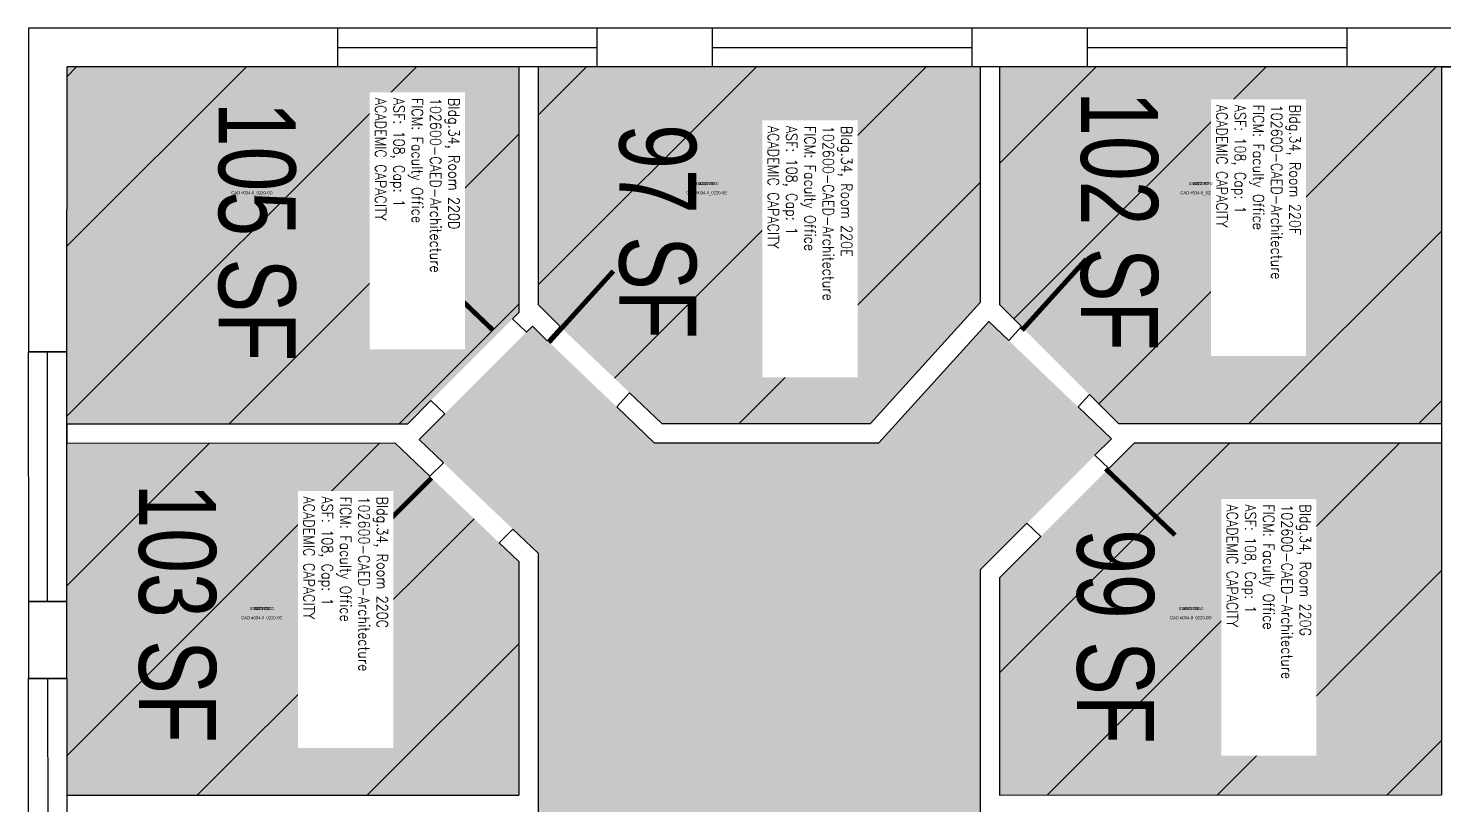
# Model space of a CAD drawing. Header units: inches. Extents: x -334 to 3612, y -24 to 2633.
# Drawn here: x -298.1 to 143.7, y 1077.5 to 1320 of the extents above; entities that cross this region are included whole.
import ezdxf
from ezdxf.enums import TextEntityAlignment as Align

# ---------------------------------------------------------------- set-up
doc = ezdxf.new("R2010")
doc.units = ezdxf.units.IN
doc.header["$LTSCALE"] = 10
doc.header["$MEASUREMENT"] = 0
for name, color, linetype in [('A-DOOR', 2, 'CONTINUOUS'), ('A-GLAZ', 1, 'CONTINUOUS'), ('A-GLAZ-SILL', 2, 'CONTINUOUS'), ('A-IDEN-CNUM', 7, 'CONTINUOUS'), ('A-IDEN-RNUM', 7, 'CONTINUOUS'), ('A-IDEN-SNUM', 4, 'CONTINUOUS'), ('A-IDEN-VNUM', 4, 'CONTINUOUS'), ('A-WALL', 5, 'CONTINUOUS'), ('AREA-TEXT', 3, 'CONTINUOUS'), ('Rooms-Capacity', 4, 'CONTINUOUS'), ('Rooms-Category-Color', 7, 'CONTINUOUS'), ('Rooms-College-Color', 7, 'CONTINUOUS'), ('Rooms-Department-Color', 7, 'CONTINUOUS'), ('Rooms-Division-Color', 7, 'CONTINUOUS'), ('Rooms-Information', 7, 'CONTINUOUS')]:
    doc.layers.add(name, color=color, linetype=linetype)
doc.styles.add('AREA', font='arial.ttf', dxfattribs={"width": 0.75, "height": 24})
doc.styles.add('ROOMSNUMBER', font='txt', dxfattribs={"height": 0.03})
doc.styles.add('ROOMVNUMBER', font='simplex.shx', dxfattribs={"width": 0.85})

msp = doc.modelspace()

# ---------------------------------------------------------------- hatches: boundary and pattern name
at = {"layer": 'Rooms-Capacity'}
h = msp.add_hatch(dxfattribs=at)
h.set_pattern_fill('ANSI31', color=256, scale=300, style=0)
h.paths.add_polyline_path([(-145, 1308), (-201.5, 1308), (-286, 1308), (-286.06, 1218.99), (-286.05, 1196.49), (-179.68, 1196.51), (-145, 1231.19)])
h = msp.add_hatch(dxfattribs=at)
h.set_pattern_fill('ANSI31', color=256, scale=300, style=0)
h.paths.add_polyline_path([(-1, 1308), (-3.5, 1308), (-84.5, 1308), (-120.5, 1308), (-139, 1308), (-139, 1233.75), (-131.93, 1226.68), (-110.29, 1206.08), (-100.31, 1196.53), (-35.26, 1196.54), (-1, 1234.4)])
h = msp.add_hatch(dxfattribs=at)
h.set_pattern_fill('ANSI31', color=256, scale=300, style=0)
h.paths.add_polyline_path([(143, 1308), (5, 1308), (5, 1233.75), (11.86, 1226.89), (33.1, 1205.65), (42.19, 1196.56), (143, 1196.58)])
h = msp.add_hatch(dxfattribs=at)
h.set_pattern_fill('ANSI31', color=256, scale=300, style=0)
h.paths.add_polyline_path([(-145, 1153.48), (-151.12, 1159.34), (-172.79, 1180.09), (-183.67, 1190.51), (-286.05, 1190.49), (-286.04, 1140.99), (-286.03, 1116.99), (-286.02, 1080.49), (-145, 1080.52)])
h = msp.add_hatch(dxfattribs=at)
h.set_pattern_fill('ANSI31', color=256, scale=300, style=0)
h.paths.add_polyline_path([(143, 1190.58), (47.17, 1190.56), (39.14, 1182.54), (17.93, 1161.32), (5, 1148.39), (5, 1080.55), (143, 1080.58)])
at = {"layer": 'Rooms-Category-Color', "true_color": 0xfa9ba3}
for points in [[(-145, 1308), (-201.5, 1308), (-286, 1308), (-286.06, 1218.99), (-286.05, 1196.49), (-179.68, 1196.51), (-145, 1231.19)], [(-1, 1308), (-3.5, 1308), (-84.5, 1308), (-120.5, 1308), (-139, 1308), (-139, 1233.75), (-131.93, 1226.68), (-110.29, 1206.08), (-100.31, 1196.53), (-35.26, 1196.54), (-1, 1234.4)], [(143, 1308), (5, 1308), (5, 1233.75), (11.86, 1226.89), (33.1, 1205.65), (42.19, 1196.56), (143, 1196.58)], [(-1, 1150.88), (13.59, 1165.47), (34.81, 1186.69), (39.94, 1191.81), (1.69, 1228.43), (-32.6, 1190.54), (-102.72, 1190.53), (-136.11, 1222.5), (-136.17, 1222.44), (-140.72, 1226.99), (-176.12, 1191.58), (-168.55, 1184.34), (-139, 1156.04), (-139, 1008.52), (-139, 972.52), (-139, 950.52), (-139, 914.52), (-139, 847.02), (-100, 847.03), (-64, 847.04), (-1, 847.05), (-1, 920.52), (-1, 950.52), (-1, 972.52), (-1, 1002.52)], [(-145, 1153.48), (-151.12, 1159.34), (-172.79, 1180.09), (-183.67, 1190.51), (-286.05, 1190.49), (-286.04, 1140.99), (-286.03, 1116.99), (-286.02, 1080.49), (-145, 1080.52)], [(143, 1190.58), (47.17, 1190.56), (39.14, 1182.54), (17.93, 1161.32), (5, 1148.39), (5, 1080.55), (143, 1080.58)]]:
    msp.add_hatch(color=241, dxfattribs=at).paths.add_polyline_path(points)
at = {"layer": 'Rooms-College-Color', "true_color": 0xe3f498}
for points in [[(-145, 1308), (-201.5, 1308), (-286, 1308), (-286.06, 1218.99), (-286.05, 1196.49), (-179.68, 1196.51), (-145, 1231.19)], [(-1, 1308), (-3.5, 1308), (-84.5, 1308), (-120.5, 1308), (-139, 1308), (-139, 1233.75), (-131.93, 1226.68), (-110.29, 1206.08), (-100.31, 1196.53), (-35.26, 1196.54), (-1, 1234.4)], [(143, 1308), (5, 1308), (5, 1233.75), (11.86, 1226.89), (33.1, 1205.65), (42.19, 1196.56), (143, 1196.58)], [(-1, 1150.88), (13.59, 1165.47), (34.81, 1186.69), (39.94, 1191.81), (1.69, 1228.43), (-32.6, 1190.54), (-102.72, 1190.53), (-136.11, 1222.5), (-136.17, 1222.44), (-140.72, 1226.99), (-176.12, 1191.58), (-168.55, 1184.34), (-139, 1156.04), (-139, 1008.52), (-139, 972.52), (-139, 950.52), (-139, 914.52), (-139, 847.02), (-100, 847.03), (-64, 847.04), (-1, 847.05), (-1, 920.52), (-1, 950.52), (-1, 972.52), (-1, 1002.52)], [(-145, 1153.48), (-151.12, 1159.34), (-172.79, 1180.09), (-183.67, 1190.51), (-286.05, 1190.49), (-286.04, 1140.99), (-286.03, 1116.99), (-286.02, 1080.49), (-145, 1080.52)], [(143, 1190.58), (47.17, 1190.56), (39.14, 1182.54), (17.93, 1161.32), (5, 1148.39), (5, 1080.55), (143, 1080.58)]]:
    msp.add_hatch(color=61, dxfattribs=at).paths.add_polyline_path(points)
at = {"layer": 'Rooms-Department-Color', "true_color": 0xe3f498}
for points in [[(-145, 1308), (-201.5, 1308), (-286, 1308), (-286.06, 1218.99), (-286.05, 1196.49), (-179.68, 1196.51), (-145, 1231.19)], [(-1, 1308), (-3.5, 1308), (-84.5, 1308), (-120.5, 1308), (-139, 1308), (-139, 1233.75), (-131.93, 1226.68), (-110.29, 1206.08), (-100.31, 1196.53), (-35.26, 1196.54), (-1, 1234.4)], [(143, 1308), (5, 1308), (5, 1233.75), (11.86, 1226.89), (33.1, 1205.65), (42.19, 1196.56), (143, 1196.58)], [(-1, 1150.88), (13.59, 1165.47), (34.81, 1186.69), (39.94, 1191.81), (1.69, 1228.43), (-32.6, 1190.54), (-102.72, 1190.53), (-136.11, 1222.5), (-136.17, 1222.44), (-140.72, 1226.99), (-176.12, 1191.58), (-168.55, 1184.34), (-139, 1156.04), (-139, 1008.52), (-139, 972.52), (-139, 950.52), (-139, 914.52), (-139, 847.02), (-100, 847.03), (-64, 847.04), (-1, 847.05), (-1, 920.52), (-1, 950.52), (-1, 972.52), (-1, 1002.52)], [(-145, 1153.48), (-151.12, 1159.34), (-172.79, 1180.09), (-183.67, 1190.51), (-286.05, 1190.49), (-286.04, 1140.99), (-286.03, 1116.99), (-286.02, 1080.49), (-145, 1080.52)], [(143, 1190.58), (47.17, 1190.56), (39.14, 1182.54), (17.93, 1161.32), (5, 1148.39), (5, 1080.55), (143, 1080.58)]]:
    msp.add_hatch(color=61, dxfattribs=at).paths.add_polyline_path(points)
at = {"layer": 'Rooms-Division-Color', "true_color": 0xe3f498}
for points in [[(-145, 1308), (-201.5, 1308), (-286, 1308), (-286.06, 1218.99), (-286.05, 1196.49), (-179.68, 1196.51), (-145, 1231.19)], [(-1, 1308), (-3.5, 1308), (-84.5, 1308), (-120.5, 1308), (-139, 1308), (-139, 1233.75), (-131.93, 1226.68), (-110.29, 1206.08), (-100.31, 1196.53), (-35.26, 1196.54), (-1, 1234.4)], [(143, 1308), (5, 1308), (5, 1233.75), (11.86, 1226.89), (33.1, 1205.65), (42.19, 1196.56), (143, 1196.58)], [(-1, 1150.88), (13.59, 1165.47), (34.81, 1186.69), (39.94, 1191.81), (1.69, 1228.43), (-32.6, 1190.54), (-102.72, 1190.53), (-136.11, 1222.5), (-136.17, 1222.44), (-140.72, 1226.99), (-176.12, 1191.58), (-168.55, 1184.34), (-139, 1156.04), (-139, 1008.52), (-139, 972.52), (-139, 950.52), (-139, 914.52), (-139, 847.02), (-100, 847.03), (-64, 847.04), (-1, 847.05), (-1, 920.52), (-1, 950.52), (-1, 972.52), (-1, 1002.52)], [(-145, 1153.48), (-151.12, 1159.34), (-172.79, 1180.09), (-183.67, 1190.51), (-286.05, 1190.49), (-286.04, 1140.99), (-286.03, 1116.99), (-286.02, 1080.49), (-145, 1080.52)], [(143, 1190.58), (47.17, 1190.56), (39.14, 1182.54), (17.93, 1161.32), (5, 1148.39), (5, 1080.55), (143, 1080.58)]]:
    msp.add_hatch(color=61, dxfattribs=at).paths.add_polyline_path(points)

# ---------------------------------------------------------------- linework, layer by layer
at = {"layer": 'A-DOOR'}
for points in [[(-152.97, 1225.63, 1.5, 1.5, 0), (-174.64, 1246.38, 0, 0, 0), (-174.12, 1246.92, 0, 0, 0.414214), (-173.2, 1204.5, 0, 0, 0.414214)], [(12.03, 1225.71, 1.5, 1.5, 0), (32.15, 1247.95, 0, 0, 0), (31.6, 1248.45, 0, 0, -0.414214), (33.71, 1206.08, 0, 0, -0.414214)], [(-135.62, 1221.93, 1.5, 1.5, 0), (-115.49, 1244.18, 0, 0, 0), (-116.04, 1244.68, 0, 0, -0.414214), (-113.93, 1202.31, 0, 0, -0.414214)], [(-172.26, 1179.56, 1.5, 1.5, 0), (-193.48, 1158.35, 0, 0, 0), (-194.01, 1158.88, 0, 0, 0.414214), (-151.58, 1158.88, 0, 0, 0.414214)], [(38.15, 1182.44, 1.5, 1.5, 0), (59.82, 1161.7, 0, 0, 0), (60.34, 1162.24, 0, 0, -0.414214), (17.93, 1161.32, 0, 0, -0.414214)]]:
    msp.add_lwpolyline(points, format="xyseb", dxfattribs=at)
at = {"layer": 'A-GLAZ'}
for p, q in [((-201.5, 1314), (-120.5, 1314)), ((-84.5, 1314), (-3.5, 1314)), ((32.5, 1314), (113.5, 1314)), ((-292.05, 1140.99), (-292.07, 1218.99)), ((-292.04, 1116.99), (-292.01, 1038.99))]:
    msp.add_line(p, q, dxfattribs=at)
at = {"layer": 'A-GLAZ-SILL'}
for p, q in [((-120.5, 1320), (-201.5, 1320)), ((-201.5, 1308), (-201.5, 1320)), ((-120.5, 1308), (-120.5, 1320)), ((-3.5, 1320), (-84.5, 1320)), ((-84.5, 1308), (-84.5, 1320)), ((-3.5, 1308), (-3.5, 1320)), ((113.5, 1320), (32.5, 1320)), ((32.5, 1308), (32.5, 1320)), ((113.5, 1320), (32.5, 1320)), ((113.5, 1308), (113.5, 1320)), ((-120.5, 1308), (-201.5, 1308)), ((-3.5, 1308), (-84.5, 1308)), ((113.5, 1308), (32.5, 1308)), ((-286.06, 1218.99), (-298.08, 1218.98)), ((-298.08, 1218.98), (-298, 1140.98)), ((-286.04, 1140.99), (-286.06, 1218.99)), ((-286.04, 1140.99), (-298.06, 1140.98)), ((-286.03, 1116.99), (-298.05, 1116.98)), ((-298, 1038.98), (-298.05, 1116.98)), ((-286.03, 1116.99), (-286, 1038.99))]:
    msp.add_line(p, q, dxfattribs=at)
at = {"layer": 'A-WALL'}
for p, q in [((-298, 1320), (-298, 1218.98)), ((-201.5, 1320), (-298, 1320)), ((-201.5, 1320), (-298, 1320)), ((-201.5, 1308), (-201.5, 1320)), ((-84.5, 1320), (-120.5, 1320)), ((-120.5, 1308), (-120.5, 1320)), ((-84.5, 1308), (-84.5, 1320)), ((32.5, 1320), (-3.5, 1320)), ((-3.5, 1308), (-3.5, 1320)), ((32.5, 1308), (32.5, 1320)), ((149.5, 1320), (113.5, 1320)), ((113.5, 1308), (113.5, 1320)), ((149.5, 1320), (113.5, 1320)), ((-286.06, 1218.99), (-286, 1308)), ((-201.5, 1308), (-286, 1308)), ((-145, 1308), (-145, 1231.19)), ((-139, 1308), (-145, 1308)), ((-139, 1308), (-139, 1233.75)), ((-84.5, 1308), (-120.5, 1308)), ((32.5, 1308), (-3.5, 1308)), ((-1, 1308), (-1, 1234.4)), ((5, 1308), (-1, 1308)), ((5, 1308), (5, 1233.75)), ((149.5, 1308), (113.5, 1308)), ((143, 1308), (143, 1080.58)), ((143, 1308), (149.5, 1308)), ((-139, 1233.75), (-132.14, 1226.89)), ((-1, 1234.4), (-35.26, 1196.54)), ((5, 1233.75), (11.86, 1226.89)), ((-146.96, 1229.23), (-144.96, 1231.23)), ((-142.63, 1225.08), (-146.96, 1229.23)), ((1.76, 1228.51), (-32.6, 1190.54)), ((7.89, 1222.5), (1.69, 1228.43)), ((-142.63, 1225.08), (-140.72, 1226.99)), ((-140.72, 1226.99), (-136.17, 1222.44)), ((-136.17, 1222.44), (-132.14, 1226.89)), ((7.89, 1222.5), (11.86, 1226.89)), ((-298, 1218.98), (-286.06, 1218.99)), ((-114.44, 1201.75), (-110.41, 1206.2)), ((-100.31, 1196.53), (-110.41, 1206.2)), ((-179.68, 1196.51), (-172.43, 1203.76)), ((-168.09, 1199.61), (-172.43, 1203.76)), ((-102.72, 1190.53), (-114.44, 1201.75)), ((29.56, 1201.75), (33.1, 1205.65)), ((39.94, 1191.81), (29.56, 1201.75)), ((33.1, 1205.65), (42.19, 1196.56)), ((-176.12, 1191.58), (-168.09, 1199.61)), ((-286.08, 1196.49), (-179.68, 1196.51)), ((-286.08, 1196.49), (-286.07, 1190.49)), ((-100.31, 1196.53), (-35.26, 1196.54)), ((42.19, 1196.56), (143, 1196.58)), ((-286.07, 1190.49), (-183.67, 1190.51)), ((-172.79, 1180.09), (-183.67, 1190.51)), ((-168.55, 1184.34), (-176.12, 1191.58)), ((-102.72, 1190.53), (-32.6, 1190.54)), ((34.81, 1186.69), (39.94, 1191.81)), ((39.14, 1182.54), (47.17, 1190.56)), ((47.17, 1190.56), (143, 1190.58)), ((-168.55, 1184.34), (-172.79, 1180.09)), ((34.81, 1186.69), (39.14, 1182.54)), ((34.81, 1186.69), (39.14, 1182.54)), ((-146.88, 1163.58), (-151.12, 1159.34)), ((-146.88, 1163.58), (-151.12, 1159.34)), ((-139, 1156.04), (-146.88, 1163.58)), ((-1, 1150.88), (13.59, 1165.47)), ((13.59, 1165.47), (17.93, 1161.32)), ((17.93, 1161.32), (13.59, 1165.47)), ((-145, 1153.48), (-151.12, 1159.34)), ((5, 1148.39), (17.93, 1161.32)), ((-145, 1153.48), (-145, 1080.52)), ((-139, 1156.04), (-139, 1008.52)), ((-1, 1150.88), (-1, 1002.52)), ((5, 1148.39), (5, 1080.55)), ((-298, 1140.98), (-286.04, 1140.99)), ((-298, 1140.98), (-298, 1116.98)), ((-286.03, 1116.99), (-286.04, 1140.99)), ((-298, 1116.98), (-286.03, 1116.99)), ((-286.05, 1080.49), (-145, 1080.52)), ((-286.05, 1080.49), (-286.05, 1074.49)), ((5, 1080.55), (143, 1080.58))]:
    msp.add_line(p, q, dxfattribs=at)

# ---------------------------------------------------------------- texts
at = {"layer": 'A-IDEN-CNUM', "style": 'ROOMSNUMBER', "width": 0.85}
for s, p in [('CAD #034-0_0220-0D', (-228.28, 1268.5)), ('CAD #034-0_0220-0E', (-86.4, 1268.5)), ('CAD #034-0_0220-0F', (67.83, 1268.5)), ('CAD #034-0_0220-0C', (-225.2, 1135.8)), ('CAD #034-0_0220-0G', (64.74, 1135.8))]:
    msp.add_text(s, height=0.96, dxfattribs=at).set_placement(p, align=Align.MIDDLE)
at = {"layer": 'A-IDEN-RNUM', "style": 'ROOMSNUMBER', "width": 0.85}
for s, p in [('0220-D0', (-228.28, 1271.5)), ('0220-E0', (-86.4, 1271.5)), ('0220-F0', (67.83, 1271.5)), ('0220-C0', (-225.2, 1138.8)), ('0220-G0', (64.74, 1138.8))]:
    msp.add_text(s, height=0.96, dxfattribs=at).set_placement(p, align=Align.MIDDLE)
at = {"layer": 'A-IDEN-SNUM', "style": 'ROOMSNUMBER', "width": 0.85}
for s, p in [('03400220D0', (-228.28, 1271.5)), ('03400220E0', (-86.4, 1271.5)), ('03400220F0', (67.83, 1271.5)), ('03400220C0', (-225.2, 1138.8)), ('03400220G0', (64.74, 1138.8))]:
    msp.add_text(s, height=0.96, dxfattribs=at).set_placement(p, align=Align.MIDDLE)
at = {"layer": 'A-IDEN-VNUM', "style": 'ROOMVNUMBER', "width": 0.85}
for s, p in [('220D', (-177.8, 1262.33)), ('220F', (84.71, 1260.67)), ('220E', (-55.24, 1254.05)), ('220C', (-200.16, 1137.35)), ('220G', (87.93, 1134.89))]:
    msp.add_text(s, height=24, rotation=270, dxfattribs=at).set_placement(p, align=Align.MIDDLE)
at = {"layer": 'AREA-TEXT', "style": 'AREA', "width": 0.75}
for s, p in [('105 SF', (-226.66, 1256.53)), ('102 SF', (42.48, 1259.84)), ('97 SF', (-101.61, 1256.53)), ('103 SF', (-251.5, 1137.35)), ('99 SF', (41.25, 1130.06))]:
    msp.add_text(s, height=24, rotation=270, dxfattribs=at).set_placement(p, align=Align.MIDDLE_CENTER)

# ---------------------------------------------------------------- next in the draw order: texts
at = {"layer": 'Rooms-Information', "char_height": 3.42857, "width": 76.8, "attachment_point": 7, "rotation": 270, "style": 'ROOMVNUMBER', "bg_fill": 3, "box_fill_scale": 1.5, "bg_fill_color": 256, "bg_fill_true_color": 13158600, "bg_fill_transparency": 0}
for s, insert in [('Bldg.34, Room 220D^M^J102600-CAED-Architecture^M^JFICM: Faculty Office^M^JASF: 108, Cap: 1^M^JACADEMIC CAPACITY', (-189.8, 1298.27)), ('Bldg.34, Room 220F^M^J102600-CAED-Architecture^M^JFICM: Faculty Office^M^JASF: 108, Cap: 1^M^JACADEMIC CAPACITY', (72.71, 1296.13)), ('Bldg.34, Room 220E^M^J102600-CAED-Architecture^M^JFICM: Faculty Office^M^JASF: 108, Cap: 1^M^JACADEMIC CAPACITY', (-67.24, 1289.51)), ('Bldg.34, Room 220C^M^J102600-CAED-Architecture^M^JFICM: Faculty Office^M^JASF: 108, Cap: 1^M^JACADEMIC CAPACITY', (-212.16, 1173.78)), ('Bldg.34, Room 220G^M^J102600-CAED-Architecture^M^JFICM: Faculty Office^M^JASF: 108, Cap: 1^M^JACADEMIC CAPACITY', (75.93, 1171.32))]:
    msp.add_mtext(s, dxfattribs=dict(at, insert=insert))

doc.saveas('drawing.dxf')
